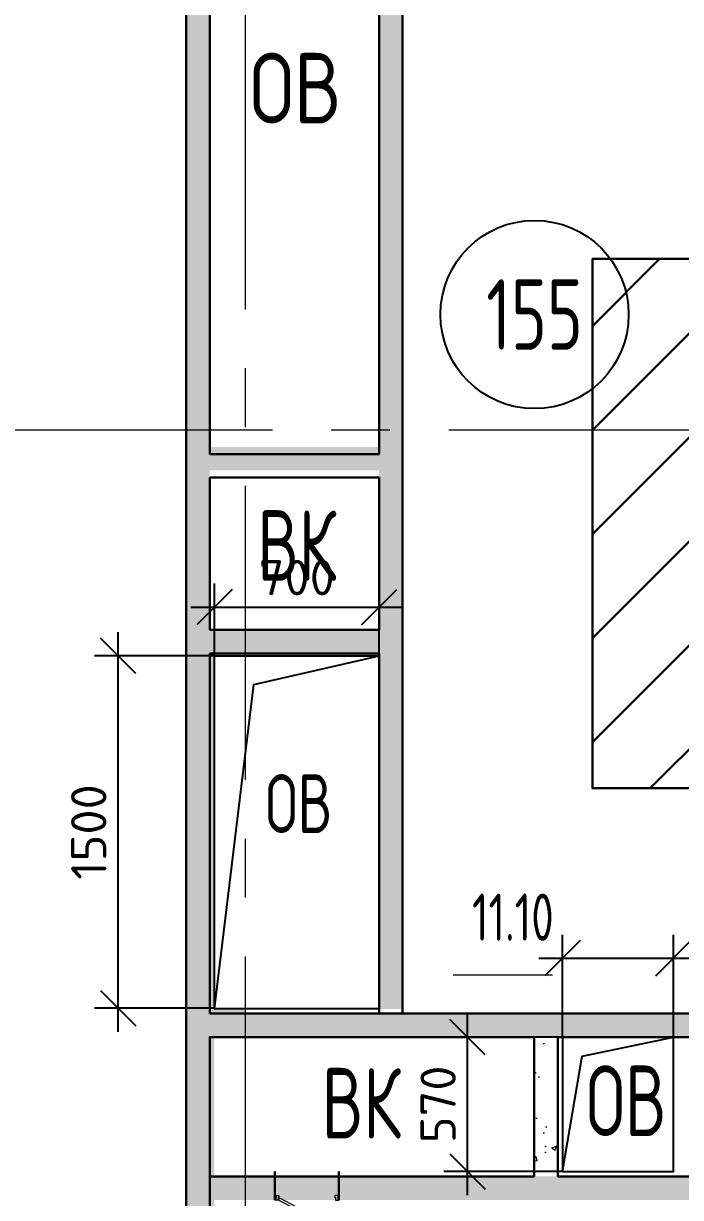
# Model space of a CAD drawing. Header units: millimetres. Extents: x -8417289 to 9420486, y 0 to 208205.
# Drawn here: x -198176 to -195382, y 121338 to 126328 of the extents above; entities that cross this region are included whole.
import ezdxf
from ezdxf import colors
from ezdxf.entities.mleader import LeaderData, LeaderLine
from ezdxf.enums import TextEntityAlignment as Align
from ezdxf.math import Vec2, Vec3

# ---------------------------------------------------------------- set-up
doc = ezdxf.new("R2010")
doc.units = ezdxf.units.MM
doc.header["$MEASUREMENT"] = 0
doc.set_wipeout_variables(frame=1)
doc.linetypes.add('CENTER', pattern=[2, 1.25, -0.25, 0.25, -0.25])
doc.layers.get('0').update_dxf_attribs({"color": 250, "lineweight": 9})
for name, color, linetype, lineweight in [('_АР ТЕКСТ', 250, 'Continuous', 25), ('АР_Двери', 175, 'Continuous', 18), ('АР_Номер помещения', 1, 'Continuous', 25), ('АР_Оси', 195, 'Continuous', 9), ('АР_Отметки', 250, 'Continuous', 15), ('АР_Перегородки газоблок', 165, 'Continuous', 30), ('АР_Перегородки газоблок_Штрих', 165, 'Continuous', 5), ('АР_Помещения_площадь', 19, 'Continuous', 9), ('Эвакуация', 7, 'Continuous', 9)]:
    doc.layers.add(name, color=color, linetype=linetype, lineweight=lineweight)
for name, color, linetype in [('АР_новое окно', 155, 'Continuous'), ('АР_Отверстия', 251, 'Continuous'), ('М_проемы ОВ нч', 210, 'Continuous')]:
    doc.layers.add(name, color=color, linetype=linetype)
doc.layers.add('АРМИРОВАНИЕ', color=7, linetype='Continuous', lineweight=30, true_color=0xf57a00)
doc.styles.add('ICOCPEUR', font='isocpeur.TTF')
doc.styles.add('ISOCPEUR', font='isocpeur.TTF', dxfattribs={"width": 0.7})
doc.styles.add('RomanS', font='romans.shx')
doc.styles.get("Standard").update_dxf_attribs({"font": 'isocpeur.TTF', "width": 0.7})
doc.dimstyles.new('Тимур', dxfattribs={"dimscale": 100, "dimtxt": 250, "dimasz": 1.5, "dimexe": 1, "dimexo": 0, "dimgap": 0.5, "dimtad": 1, "dimdec": 0, "dimrnd": 10, "dimzin": 12, "dimdsep": 46, "dimtxsty": 'RomanS', "dimblk1": 'OBLIQUE', "dimblk2": 'OBLIQUE', "dimsah": 1, "dimcen": 3, "dimdle": 1, "dimclrd": 256, "dimclre": 256, "dimclrt": 256, "dimadec": 0, "dimazin": 0, "dimtfac": 0.666667, "dimtdec": 0, "dimtmove": 0, "dimatfit": 3, "dimldrblk": 'OBLIQUE', "dimfxl": 1, "dimtvp": 1, "dimtolj": 1, "dimtzin": 12, "dimlwd": -1, "dimlwe": -1, "dimarcsym": 0})
pattern_1 = [(50, (0, 0), (215.17805, -18.82564), [22.5, -247.5]), (355, (0, 0), (-41.6254, 225.65764), [18, -198]), (100.45144, (17.93, -1.57), (173.55265, 206.832), [19.12206, -210.34263]), (46.1842, (0, 60), (320.1724, -49.65578), [33.75, -371.25]), (96.63564, (26.68, 55.86), (280.3986, 292.2356), [28.6831, -315.51413]), (351.18416, (0, 60), (280.3986, 292.2356), [27, -297]), (21, (30, 45), (179.07212, -120.78567), [22.5, -247.5]), (326, (30, 45), (72.9946, 217.54501), [18, -198]), (71.45144, (44.92, 34.93), (252.06671, 96.75935), [19.12206, -210.34263]), (37.5, (0, 0), (3.647957, 99.868156), [0, -195.6, 0, -201, 0, -198.75]), (7.5, (0, 0), (78.92086, 118.323514), [0, -114.6, 0, -191.1, 0, -75.75]), (327.5, (-66.9, 0), (160.14673, -6.766462), [0, -75, 0, -234, 0, -310.5]), (317.5, (-96.9, 0), (174.95585, 30.031495), [0, -97.5, 0, -155.4, 0, -220.5])]

# ---------------------------------------------------------------- blocks, each defined once
blk = doc.blocks.new('*U42')
at = {"layer": 'АР_Номер помещения', "color": 7}
blk.add_circle((-561.8, -1785.8), 400, dxfattribs=at)
at = {"layer": 'АР_Помещения_площадь', "color": 7}
blk.add_line((-484.9, -4593.6), (-907.3, -4593.6), dxfattribs=at)
at = {"color": 7, "style": 'ISOCPEUR', "width": 0.7, "flags": 1}
blk.add_attdef('КАТЕГОРИЯ', (-499.2, -2092.2), '', height=250, dxfattribs=at)
at = {"layer": 'АР_Номер помещения', "color": 7, "style": 'ISOCPEUR', "width": 0.7}
blk.add_attdef('НОМЕР_ПОМЕЩЕНИЯ', text='', height=300, dxfattribs=at).set_placement((-561.8, -1785.8), align=Align.MIDDLE_CENTER)
at = {"layer": 'АР_Помещения_площадь', "color": 7, "lineweight": 30, "width": 0.7, "flags": 104}
blk.add_attdef('ИМЯ_ПОМЕЩЕНИЯ', text='', height=100, dxfattribs=at).set_placement((157.6, 1217.1), align=Align.MIDDLE_CENTER)
at = {"layer": 'АР_Помещения_площадь', "color": 7, "style": 'ISOCPEUR', "width": 0.7}
blk.add_attdef('ПЛОЩАДЬ_ПОМЕЩЕНИЯ', text='', height=200, dxfattribs=at).set_placement((-480.1, -4347.1), align=Align.MIDDLE_RIGHT)
blk = doc.blocks.new('_DotSmall')
at = {"color": 0, "linetype": 'ByBlock', "const_width": 0.5}
blk.add_lwpolyline([(-0.0625, 0, 1), (0.0625, 0, 1)], format="xyb", close=True, dxfattribs=at)
blk = doc.blocks.new('*U1365')
at = {"color": 7}
blk.add_wipeout([(-565, 60), (445, 60), (445, -388), (-565, -388)], dxfattribs=at)
for p, q in [((-530, 60), (-565, 60)), ((-550, 60), (-550, -10)), ((-550, -10), (-550, 60)), ((-510, 60), (-530, 60)), ((-510, 20), (-510, 60)), ((-500, 20), (-510, 20)), ((-500, -10), (-500, 20)), ((380, -10), (380, 20)), ((380, 20), (390, 20)), ((390, 20), (390, 60)), ((390, 60), (410, 60)), ((410, 60), (445, 60)), ((430, 60), (430, -10)), ((430, -10), (430, 60)), ((-565, -10), (-530, -10)), ((-530, -10), (-500, -10)), ((410, -10), (380, -10)), ((445, -10), (410, -10))]:
    blk.add_line(p, q)
at = {"lineweight": 30}
for p, q in [((-565, 60), (-565, -388)), ((445, 60), (445, -388))]:
    blk.add_line(p, q, dxfattribs=at)
blk.add_lwpolyline([(389, 60), (370, 25), (-424, 448), (-406, 483)], close=True)
blk = doc.blocks.new('_Oblique')
at = {"color": 0, "linetype": 'ByBlock', "lineweight": -2}
blk.add_line((-0.5, -0.5), (0.5, 0.5), dxfattribs=at)
blk = doc.blocks.new('*D3237')
at = {"layer": 'М_проемы ОВ нч', "transparency": 16777216}
for p, q in [((-196287.8, 121348.5), (-196287.8, 122120.3)), ((-195883.9, 122020.3), (-196387.8, 122020.3)), ((-195883.9, 121448.5), (-196387.8, 121448.5))]:
    blk.add_line(p, q, dxfattribs=at)
at = {"layer": 'М_проемы ОВ нч', "linetype": 'ByBlock', "transparency": 16777216, "xscale": 150, "yscale": 150, "zscale": 150}
for p, rotation in [((-196287.8, 122020.3), 90), ((-196287.8, 121448.5), 270)]:
    blk.add_blockref('_Oblique', p, dxfattribs=dict(at, rotation=rotation))
at = {"layer": 'М_проемы ОВ нч', "linetype": 'ByBlock', "transparency": 16777216, "insert": (-196412.8, 121734.4), "char_height": 150, "attachment_point": 5, "rotation": 90, "style": 'RomanS'}
blk.add_mtext('\\A1;570', dxfattribs=at)
blk = doc.blocks.new('*D3238')
at = {"layer": 'М_проемы ОВ нч', "transparency": 16777216}
for p, q in [((-195883.9, 122020.3), (-195883.9, 122455.6)), ((-195412.6, 122020.3), (-195412.6, 122455.6)), ((-195983.9, 122355.6), (-195412.6, 122355.6)), ((-195412.6, 122355.6), (-194776.9, 122355.6))]:
    blk.add_line(p, q, dxfattribs=at)
at = {"layer": 'М_проемы ОВ нч', "linetype": 'ByBlock', "transparency": 16777216, "xscale": 150, "yscale": 150, "zscale": 150, "rotation": 180}
blk.add_blockref('_Oblique', (-195883.9, 122355.6), dxfattribs=at)
at = {"layer": 'М_проемы ОВ нч', "linetype": 'ByBlock', "transparency": 16777216, "xscale": 150, "yscale": 150, "zscale": 150}
blk.add_blockref('_Oblique', (-195412.6, 122355.6), dxfattribs=at)
at = {"layer": 'М_проемы ОВ нч', "linetype": 'ByBlock', "transparency": 16777216, "insert": (-195019.8, 122480.6), "char_height": 150, "attachment_point": 5, "style": 'RomanS'}
blk.add_mtext('\\A1;470', dxfattribs=at)
blk = doc.blocks.new('*D3253')
at = {"layer": 'М_проемы ОВ нч', "transparency": 16777216}
for p, q in [((-197773.4, 122043), (-197773.4, 123740.7)), ((-197363.9, 123640.7), (-197873.4, 123640.7)), ((-197363.9, 122143), (-197873.4, 122143))]:
    blk.add_line(p, q, dxfattribs=at)
at = {"layer": 'М_проемы ОВ нч', "linetype": 'ByBlock', "transparency": 16777216, "xscale": 150, "yscale": 150, "zscale": 150}
for p, rotation in [((-197773.4, 123640.7), 90), ((-197773.4, 122143), 270)]:
    blk.add_blockref('_Oblique', p, dxfattribs=dict(at, rotation=rotation))
at = {"layer": 'М_проемы ОВ нч', "linetype": 'ByBlock', "transparency": 16777216, "insert": (-197898.4, 122891.9), "char_height": 150, "attachment_point": 5, "rotation": 90, "style": 'RomanS'}
blk.add_mtext('\\A1;1500', dxfattribs=at)
blk = doc.blocks.new('*D3254')
at = {"layer": 'М_проемы ОВ нч', "transparency": 16777216}
for p, q in [((-197363.9, 123640.7), (-197363.9, 123948)), ((-196663.9, 123640.7), (-196663.9, 123948)), ((-197463.9, 123848), (-196563.9, 123848))]:
    blk.add_line(p, q, dxfattribs=at)
at = {"layer": 'М_проемы ОВ нч', "linetype": 'ByBlock', "transparency": 16777216, "xscale": 150, "yscale": 150, "zscale": 150, "rotation": 180}
blk.add_blockref('_Oblique', (-197363.9, 123848), dxfattribs=at)
at = {"layer": 'М_проемы ОВ нч', "linetype": 'ByBlock', "transparency": 16777216, "xscale": 150, "yscale": 150, "zscale": 150}
blk.add_blockref('_Oblique', (-196663.9, 123848), dxfattribs=at)
at = {"layer": 'М_проемы ОВ нч', "linetype": 'ByBlock', "transparency": 16777216, "insert": (-197013.9, 123973), "char_height": 150, "attachment_point": 5, "style": 'RomanS'}
blk.add_mtext('\\A1;700', dxfattribs=at)

msp = doc.modelspace()

# ---------------------------------------------------------------- hatches: boundary and pattern name
at = {"layer": 'АР_Перегородки газоблок_Штрих', "ltscale": 100}
h = msp.add_hatch(dxfattribs=at)
h.set_pattern_fill('AR-CONC', color=256, scale=30)
h.set_pattern_definition(pattern_1)
h.paths.add_polyline_path([(-195903.9, 122020.3), (-196003.9, 122020.3), (-196003.9, 121448.5), (-195903.9, 121448.5)])
at = {"layer": 'АРМИРОВАНИЕ', "ltscale": 100, "true_color": 0xf8991e}
h = msp.add_hatch(dxfattribs=at)
h.set_pattern_fill('ANSI31', color=30, scale=2500)
h.set_pattern_definition([(45, (-1133231.38, 166910.33), (-220.97087, 220.97087), [])])
h.paths.add_polyline_path([(-192756.7, 123077.8), (-195756.7, 123077.8), (-195756.7, 125327.8), (-192756.7, 125327.8)])

# ---------------------------------------------------------------- linework, layer by layer
at = {"layer": 'АР_Оси', "linetype": 'CENTER', "ltscale": 1000}
for p, q in [((-197233.9, 134363.2), (-197233.9, 78630.8)), ((-224367.6, 124600.7), (-141189.2, 124600.7)), ((-224367.6, 124600.7), (-141189.2, 124600.7))]:
    msp.add_line(p, q, dxfattribs=at)
at = {"layer": 'АР_Перегородки газоблок', "ltscale": 100}
msp.add_line((-196003.9, 122020.3), (-197383.9, 122020.3), dxfattribs=at)
for points in [[(-197483.9, 118520.7), (-197483.9, 127350.7)], [(-197383.9, 127350.7), (-197383.9, 124498.4)], [(-196663.9, 124498.4), (-196663.9, 127350.7)], [(-196563.9, 122120.3), (-196563.9, 127350.7)], [(-197383.9, 124498.4), (-196663.9, 124498.4)], [(-196663.9, 124398.4), (-197383.9, 124398.4)], [(-197383.9, 124398.4), (-197383.9, 123750.7)], [(-196663.9, 123750.7), (-196663.9, 124398.4)], [(-197383.9, 123750.7), (-196663.9, 123750.7)], [(-197383.9, 123650.7), (-197383.9, 122120.3)], [(-196663.9, 123650.7), (-197383.9, 123650.7)], [(-196663.9, 122120.3), (-196663.9, 123650.7)], [(-197383.9, 122120.3), (-190513.9, 122120.3), (-190513.9, 123152.4)], [(-197383.9, 122120.3), (-197024.3, 122120.3)], [(-196904.3, 122120.3), (-194433.9, 122120.3)], [(-197383.9, 121108.8), (-197383.9, 122020.3)], [(-196003.9, 121428.5), (-196003.9, 122020.3)], [(-195903.9, 122020.3), (-195903.9, 121428.5)], [(-192183.9, 122020.3), (-195903.9, 122020.3)], [(-195903.9, 121428.5), (-192912.5, 121428.5)]]:
    msp.add_lwpolyline(points, dxfattribs=at)
at = {"layer": 'АРМИРОВАНИЕ', "ltscale": 100}
msp.add_lwpolyline([(-192756.7, 123077.8), (-195756.7, 123077.8), (-195756.7, 125327.8), (-192756.7, 125327.8)], close=True, dxfattribs=at)
at = {"layer": 'М_проемы ОВ нч', "color": 1, "linetype": 'ByBlock'}
for points in [[(-196663.9, 122140.3), (-197363.9, 122140.3), (-197363.9, 123640.7), (-196663.9, 123640.7)], [(-195883.9, 121448.5), (-195412.6, 121448.5), (-195412.6, 122020.3), (-195883.9, 122020.3)]]:
    msp.add_lwpolyline(points, close=True, dxfattribs=at)
for points in [[(-197363.9, 122140.3), (-197196.6, 123519.4), (-196663.9, 123640.7)], [(-195883.9, 121448.5), (-195799.8, 121939.7), (-195412.6, 122020.3)]]:
    msp.add_lwpolyline(points, dxfattribs=at)
at = {"layer": 'Эвакуация', "lineweight": 18}
for p, q in [((-196663.9, 124500.7), (-196663.9, 127350.7)), ((-196765.7, 123650.3), (-196764.1, 123650.7)), ((-197384.1, 122120.7), (-197383.9, 122123))]:
    msp.add_line(p, q, dxfattribs=at)

# ---------------------------------------------------------------- block references
at = {"layer": 'АР_Двери', "xscale": 0.2701273999331003, "yscale": 0.2701273999331003, "zscale": 0.2701273999331003, "rotation": 180.0022807060942}
msp.add_blockref('*U1365', (-196986.9, 121343.7), dxfattribs=at)
at = {"layer": 'АР_новое окно'}
ref = msp.add_blockref('*U42', (-195440.9, 126877), dxfattribs=at)
ref.add_attrib('НОМЕР_ПОМЕЩЕНИЯ', '155', dxfattribs={"layer": 'АР_Номер помещения', "color": 7, "height": 300, "style": 'ISOCPEUR', "width": 0.7}).set_placement((-196002.7, 125091.3), align=Align.MIDDLE_CENTER)
ref.add_attrib('ПЛОЩАДЬ_ПОМЕЩЕНИЯ', '11.10', dxfattribs={"layer": 'АР_Помещения_площадь', "color": 7, "height": 200, "style": 'ISOCPEUR', "width": 0.7}).set_placement((-195921, 122529.9), align=Align.MIDDLE_RIGHT)

# ---------------------------------------------------------------- texts
at = {"layer": 'АР_Отверстия', "ltscale": 100, "attachment_point": 5, "line_spacing_factor": 0.7, "style": 'ICOCPEUR'}
for s, insert, char_height in [('\\A1;{\\W0.8;ОВ}', (-197019.6, 126053.3), 300), ('\\A1;{\\W0.7;ВК}', (-197013.5, 124109.4), 300), ('\\A1;{\\W0.7;ОВ}', (-197005.5, 123012.4), 250), ('\\A1;{\\W0.7;ОВ}', (-195613.1, 121749.7), 300), ('\\A1;{\\W0.7;ВК}', (-196739.3, 121739.1), 300)]:
    msp.add_mtext(s, dxfattribs=dict(at, insert=insert, char_height=char_height))

# ---------------------------------------------------------------- dimensions: what is measured, and where the dimension line sits
at = {"layer": 'М_проемы ОВ нч', "color": 1, "linetype": 'ByBlock'}
for base, p1, p2, picture, middle in [((-196663.9, 123848), (-197363.9, 123640.7), (-196663.9, 123640.7), '*D3254', (-197013.9, 123973)), ((-195412.6, 122355.6), (-195883.9, 122020.3), (-195412.6, 122020.3), '*D3238', (-195019.8, 122480.6))]:
    dim = msp.add_linear_dim(base=base, p1=p1, p2=p2, dimstyle='Тимур', override={"dimtxt": 1.5}, dxfattribs=at)
    dim.commit()
    dim.dimension.update_dxf_attribs({"geometry": picture, "text_midpoint": middle})
for base, p1, p2, picture, middle in [((-197773.4, 123640.7), (-197363.9, 122143), (-197363.9, 123640.7), '*D3253', (-197898.4, 122891.9)), ((-196287.8, 122020.3), (-195883.9, 121448.5), (-195883.9, 122020.3), '*D3237', (-196412.8, 121734.4))]:
    dim = msp.add_linear_dim(base=base, p1=p1, p2=p2, angle=90, dimstyle='Тимур', override={"dimtxt": 1.5}, dxfattribs=at)
    dim.commit()
    dim.dimension.update_dxf_attribs({"geometry": picture, "text_midpoint": middle})

# ---------------------------------------------------------------- leaders
at = {"layer": 'АР_Отметки'}
ml = msp.add_multileader_mtext('Standard', dxfattribs=at)
ml.set_content('%%P0,000', color=256, style='ISOCPEUR')
ml.set_leader_properties(color=256, linetype='Continuous', lineweight=-1)
ml.set_arrow_properties(name='DOTSMALL')
ml.build(insert=Vec2(0, 0))
ml.multileader.update_dxf_attribs({"has_text_frame": 1, "text_left_attachment_type": 4, "text_right_attachment_type": 4, "dogleg_length": 100, "arrow_head_size": 180})
ctx = ml.context
ctx.base_point, ctx.char_height, ctx.arrow_head_size, ctx.landing_gap_size, ctx.plane_origin = Vec3(-195860.6, 128720.7, -0.2), 250, 180, 50, Vec3(-198931.7, 127131.2, -0.2)
ctx.left_attachment, ctx.right_attachment = 4, 4
notes = []
notes.append((ctx, [(0, (0, 0, 0), (0, 0), (1, 0), 1, [])]))
ctx.mtext.insert, ctx.mtext.width, ctx.mtext.line_spacing_style, ctx.mtext.flow_direction = Vec3(-195810.6, 129054.1, -0.2), 852.697, 2, 5
for ctx, leaders in notes:
    for number, flags, end, landing, length, lines in leaders:
        leader = LeaderData()
        leader.index, (leader.has_last_leader_line, leader.has_dogleg_vector, leader.attachment_direction) = number, flags
        leader.last_leader_point, leader.dogleg_vector, leader.dogleg_length = Vec3(end), Vec3(landing), length
        for number, points, colour, breaks in lines:
            line = LeaderLine()
            line.index, line.vertices, line.color, line.breaks = number, Vec3.list(points), colors.encode_raw_color(colour), breaks
            leader.lines.append(line)
        ctx.leaders.append(leader)

# ---------------------------------------------------------------- next in the draw order: hatches: boundary and pattern name
at = {"layer": 'АР_Перегородки газоблок_Штрих', "ltscale": 100}
h = msp.add_hatch(dxfattribs=at)
h.set_pattern_fill('AR-CONC', color=256, scale=30)
h.set_pattern_definition(pattern_1)
edge = h.paths.add_edge_path()
edge.add_line((-197233.9, 124528.4), (-197383.9, 124528.4))
edge.add_line((-197383.9, 124528.4), (-197383.9, 124600.7))
edge.add_line((-197383.9, 124600.7), (-197483.9, 124600.7))
edge.add_line((-197483.9, 124600.7), (-197483.9, 121099.1))
edge.add_arc((-197538.8, 121433.3), 338.7, 279.3282, 301.0925)
edge.add_line((-197363.9, 121143.3), (-197363.9, 122020.3))
edge.add_line((-197363.9, 122020.3), (-197363.9, 122020.3))
edge.add_line((-197363.9, 122020.3), (-197233.9, 122020.3))
edge.add_line((-197233.9, 122020.3), (-197233.9, 122140.3))
edge.add_line((-197233.9, 122140.3), (-197364.1, 122140.3))
edge.add_line((-197364.1, 122140.3), (-197364.1, 122140.7))
edge.add_line((-197364.1, 122140.7), (-197364.1, 123640.7))
edge.add_line((-197364.1, 123640.7), (-197233.9, 123640.7))
edge.add_line((-197233.9, 123640.7), (-197233.9, 123750.7))
edge.add_line((-197233.9, 123750.7), (-197383.9, 123750.7))
edge.add_line((-197383.9, 123750.7), (-197383.9, 124428.4))
edge.add_line((-197383.9, 124428.4), (-197233.9, 124428.4))
edge.add_line((-197233.9, 124428.4), (-197233.9, 124528.4))
h.paths.add_polyline_path([(-196563.9, 124600.7), (-196663.9, 124600.7), (-196663.9, 124528.4), (-197233.9, 124528.4), (-197233.9, 124428.4), (-196663.9, 124428.4), (-196663.9, 123750.7), (-197233.9, 123750.7), (-197233.9, 123640.7), (-196764.1, 123640.7), (-196663.9, 123640.7), (-196663.9, 122140.3), (-196563.9, 122140.3)])
h.paths.add_polyline_path([(-196563.9, 127350.7), (-196663.9, 127350.7), (-196663.9, 124600.7), (-196563.9, 124600.7)])
h.paths.add_polyline_path([(-197383.9, 127350.7), (-197483.9, 127350.7), (-197483.9, 124600.7), (-197383.9, 124600.7)])
h = msp.add_hatch(dxfattribs=at)
h.set_pattern_fill('AR-CONC', color=256, scale=30)
h.set_pattern_definition(pattern_1)
h.paths.add_polyline_path([(-190393.9, 123152.4), (-190513.9, 123152.4), (-190513.9, 122120.3), (-197362.4, 122120.3), (-197362.4, 122020.3), (-190513.9, 122020.3), (-190513.9, 121428.5), (-197383.9, 121428.5), (-197383.9, 121328.5), (-190513.9, 121328.5), (-190513.9, 121322.6), (-190513.9, 121322.6), (-190513.9, 120884.3), (-190513.9, 118520.7), (-190613.2, 118520.7), (-190613.2, 118400.7), (-188433.9, 118400.7), (-188433.9, 118520.7), (-190393.9, 118520.7)])
edge = h.paths.add_edge_path()
edge.add_line((-197363.9, 121105.7), (-197363.9, 121143.3))
edge.add_arc((-197538.8, 121433.3), 338.7, 279.3282, 301.0925, ccw=False)
edge.add_line((-197483.9, 121099.1), (-197483.9, 118520.7))
edge.add_line((-197483.9, 118520.7), (-197633.9, 118520.7))
edge.add_line((-197633.9, 118520.7), (-197633.9, 118400.6))
edge.add_line((-197633.9, 118400.6), (-197265, 118400.6))
edge.add_line((-197265, 118400.6), (-197265, 118520.6))
edge.add_line((-197265, 118520.6), (-197363.9, 118520.7))
edge.add_line((-197363.9, 118520.7), (-197363.9, 121105.7))
h.paths.add_polyline_path([(-187933.9, 123270.7), (-187993.9, 123270.8), (-188033.9, 123270.8), (-188033.9, 121714.3), (-188033.9, 118400.7), (-187933.9, 118400.7), (-187933.9, 121948.5)])

# ---------------------------------------------------------------- next in the draw order: linework, layer by layer
at = {"layer": 'АР_Перегородки газоблок', "ltscale": 100}
msp.add_lwpolyline([(-196003.9, 122020.3), (-197383.9, 122020.3), (-197383.9, 121428.5), (-196003.9, 121428.5)], dxfattribs=at)

# ---------------------------------------------------------------- next in the draw order: leaders
at = {"layer": '_АР ТЕКСТ'}
ml = msp.add_multileader_mtext('Standard', dxfattribs=at)
ml.set_content('{\\W0.8;-2,550}', color=256, style='ISOCPEUR')
ml.set_leader_properties(color=256, linetype='Continuous', lineweight=-1)
ml.set_arrow_properties(name='DOTSMALL')
ml.build(insert=Vec2(0, 0))
ml.multileader.update_dxf_attribs({"has_text_frame": 1, "text_left_attachment_type": 4, "text_right_attachment_type": 4, "dogleg_length": 100, "arrow_head_size": 180})
ctx = ml.context
ctx.base_point, ctx.char_height, ctx.arrow_head_size, ctx.landing_gap_size, ctx.plane_origin = Vec3(-302775.8, 123943.3, -2), 250, 180, 50, Vec3(-302295.5, 121699.2, -2)
ctx.left_attachment, ctx.right_attachment = 4, 4
notes = []
notes.append((ctx, [(0, (0, 0, 0), (0, 0), (1, 0), 1, [])]))
ctx.mtext.insert, ctx.mtext.width, ctx.mtext.defined_height, ctx.mtext.line_spacing_style, ctx.mtext.flow_direction = Vec3(-302725.8, 124276.6, -2), 801.086, 330.7, 2, 5
at = {"layer": 'АР_Отметки'}
ml = msp.add_multileader_mtext('Standard', dxfattribs=at)
ml.set_content('{\\W0.8;-2,250}', color=256, style='ISOCPEUR')
ml.set_leader_properties(color=256, linetype='Continuous', lineweight=-1)
ml.set_arrow_properties(name='DOTSMALL')
ml.build(insert=Vec2(0, 0))
ml.multileader.update_dxf_attribs({"has_text_frame": 1, "text_left_attachment_type": 4, "text_right_attachment_type": 4, "dogleg_length": 100, "arrow_head_size": 180})
ctx = ml.context
ctx.base_point, ctx.char_height, ctx.arrow_head_size, ctx.landing_gap_size, ctx.plane_origin = Vec3(-297233.6, 128352.9), 250, 180, 50, Vec3(-296855.5, 126878.8)
ctx.left_attachment, ctx.right_attachment = 4, 4
notes.append((ctx, [(0, (0, 0, 0), (0, 0), (1, 0), 1, [])]))
ctx.mtext.insert, ctx.mtext.width, ctx.mtext.defined_height, ctx.mtext.line_spacing_style, ctx.mtext.flow_direction = Vec3(-297183.6, 128686.2), 769.989, 343.9, 2, 5
ml = msp.add_multileader_mtext('Standard', dxfattribs=at)
ml.set_content('0,000', color=256, style='ISOCPEUR')
ml.set_leader_properties(color=256, linetype='Continuous', lineweight=-1)
ml.set_arrow_properties(name='DOTSMALL')
ml.build(insert=Vec2(0, 0))
ml.multileader.update_dxf_attribs({"has_text_frame": 1, "text_left_attachment_type": 4, "text_right_attachment_type": 4, "dogleg_length": 100, "arrow_head_size": 180})
ctx = ml.context
ctx.base_point, ctx.char_height, ctx.arrow_head_size, ctx.landing_gap_size, ctx.plane_origin = Vec3(-202684.2, 121780.9, -0.2), 250, 180, 50, Vec3(-205755.3, 120191.3, -0.2)
ctx.left_attachment, ctx.right_attachment = 4, 4
notes.append((ctx, [(0, (0, 0, 0), (0, 0), (1, 0), 1, [])]))
ctx.mtext.insert, ctx.mtext.width, ctx.mtext.line_spacing_style, ctx.mtext.flow_direction = Vec3(-202634.2, 122114.2, -0.2), 852.697, 2, 5
for ctx, leaders in notes:
    for number, flags, end, landing, length, lines in leaders:
        leader = LeaderData()
        leader.index, (leader.has_last_leader_line, leader.has_dogleg_vector, leader.attachment_direction) = number, flags
        leader.last_leader_point, leader.dogleg_vector, leader.dogleg_length = Vec3(end), Vec3(landing), length
        for number, points, colour, breaks in lines:
            line = LeaderLine()
            line.index, line.vertices, line.color, line.breaks = number, Vec3.list(points), colors.encode_raw_color(colour), breaks
            leader.lines.append(line)
        ctx.leaders.append(leader)

doc.saveas('drawing.dxf')
